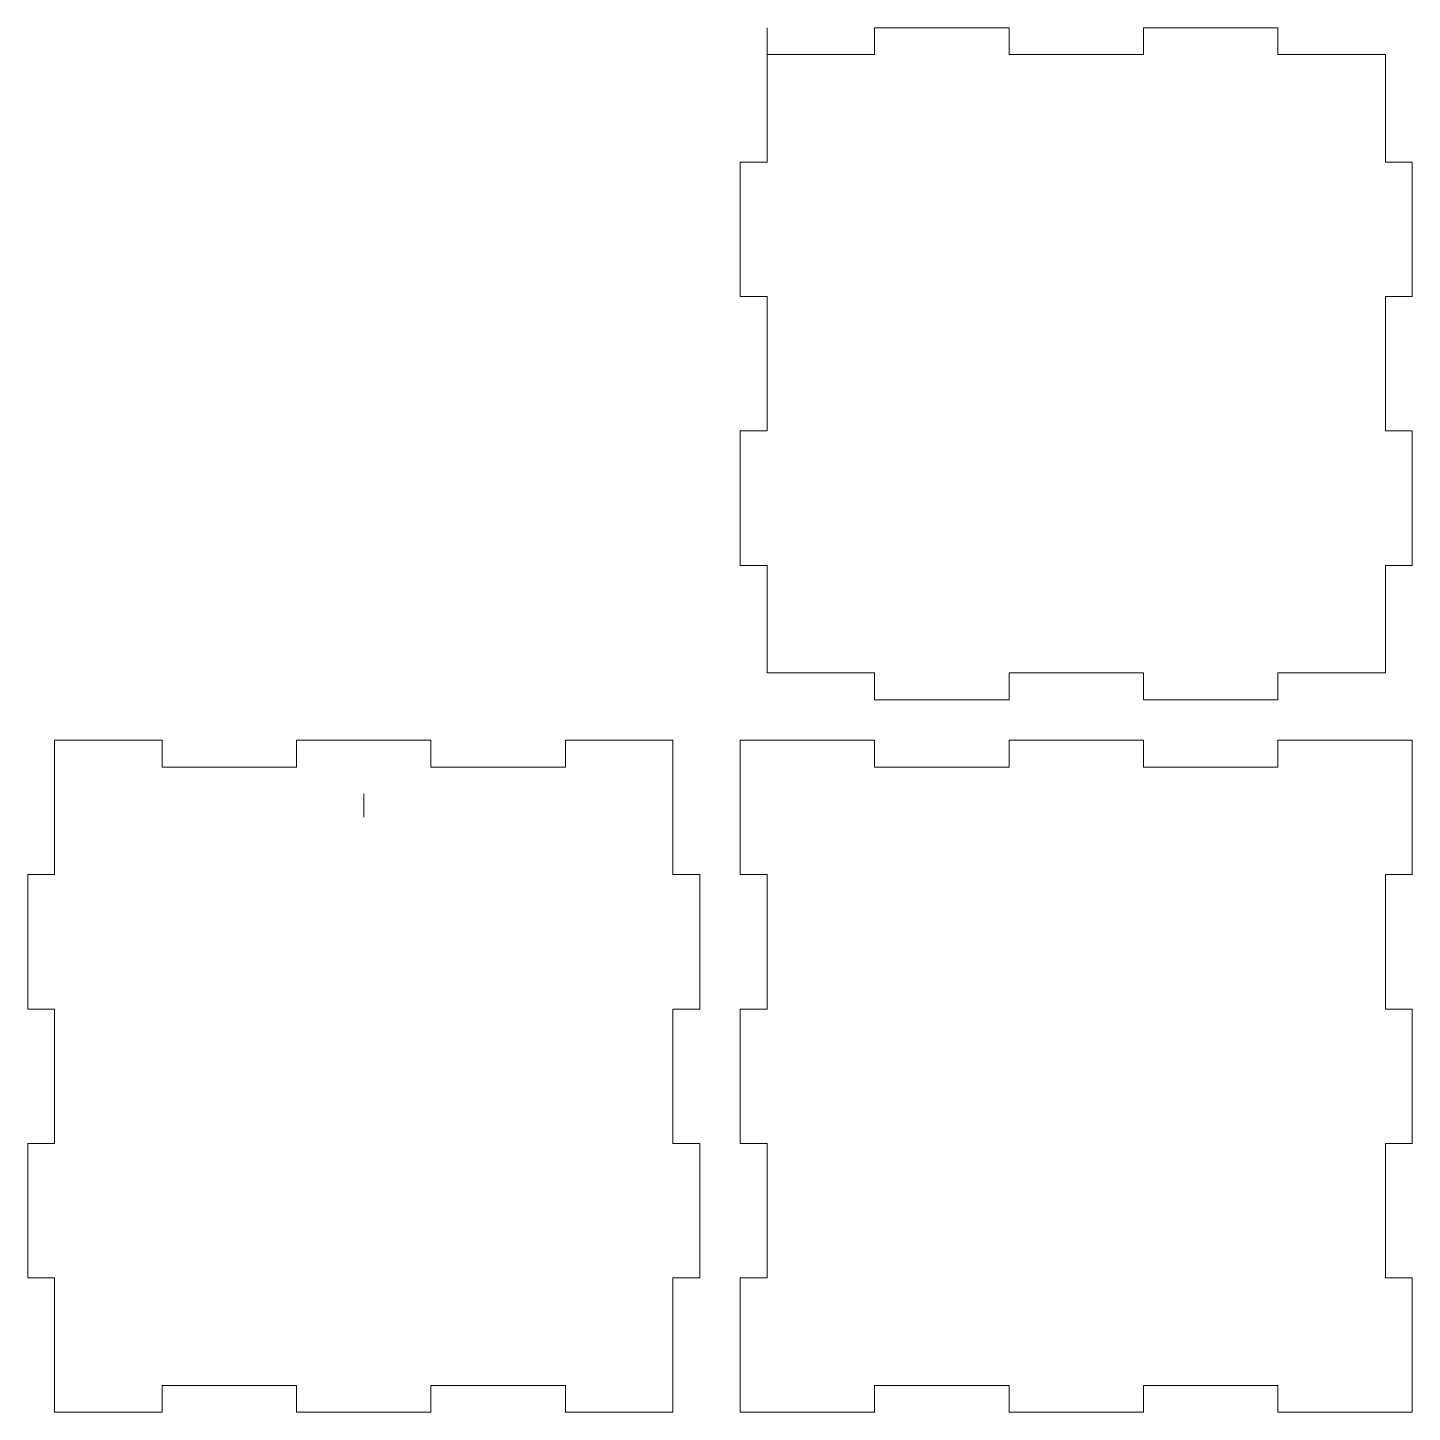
# Model space of a CAD drawing. Header units: centimetres. Extents: x -10.5 to 11.8, y -4.5 to 5.8.
# Drawn here: x -10.49 to -0.19, y -4.55 to 5.75 of the extents above; entities that cross this region are included whole.
import ezdxf

# ---------------------------------------------------------------- set-up
doc = ezdxf.new("R2010")
doc.units = ezdxf.units.CM
doc.header["$MEASUREMENT"] = 0

msp = doc.modelspace()

# ---------------------------------------------------------------- linework, layer by layer
at = {"lineweight": 9}
for points in [[(-4.99358, 4.75433), (-4.99358, 4.75433), (-4.99358, 5.75433), (-4.99358, 5.75433)], [(-4.19358, 5.75433), (-4.19358, 5.75433), (-3.19358, 5.75433), (-3.19358, 5.75433)], [(-4.19358, 5.55433), (-4.19358, 5.55433), (-4.19358, 5.75433), (-4.19358, 5.75433)], [(-3.19358, 5.75433), (-3.19358, 5.75433), (-3.19358, 5.55433), (-3.19358, 5.55433)], [(-2.19358, 5.55433), (-2.19358, 5.55433), (-2.19358, 5.75433), (-2.19358, 5.75433)], [(-2.19358, 5.75433), (-2.19358, 5.75433), (-1.19358, 5.75433), (-1.19358, 5.75433)], [(-1.19358, 5.75433), (-1.19358, 5.75433), (-1.19358, 5.55433), (-1.19358, 5.55433)], [(-4.19358, 5.55433), (-4.19358, 5.55433), (-4.99358, 5.55433), (-4.99358, 5.55433)], [(-2.19358, 5.55433), (-2.19358, 5.55433), (-3.19358, 5.55433), (-3.19358, 5.55433)], [(-0.39359, 5.55433), (-0.39359, 5.55433), (-1.19358, 5.55433), (-1.19358, 5.55433)], [(-0.39359, 5.55433), (-0.39359, 5.55433), (-0.39359, 4.75433), (-0.39359, 4.75433)], [(-5.19358, 4.75433), (-5.19358, 4.75433), (-5.19358, 3.75433), (-5.19358, 3.75433)], [(-4.99358, 4.75433), (-4.99358, 4.75433), (-5.19358, 4.75433), (-5.19358, 4.75433)], [(-0.19359, 4.75433), (-0.19359, 4.75433), (-0.39359, 4.75433), (-0.39359, 4.75433)], [(-0.19359, 3.75434), (-0.19359, 3.75434), (-0.19359, 4.75433), (-0.19359, 4.75433)], [(-5.19358, 3.75433), (-5.19358, 3.75433), (-4.99358, 3.75433), (-4.99358, 3.75433)], [(-4.99358, 2.75433), (-4.99358, 2.75433), (-4.99358, 3.75433), (-4.99358, 3.75433)], [(-0.39359, 3.75434), (-0.39359, 3.75434), (-0.19359, 3.75434), (-0.19359, 3.75434)], [(-0.39359, 3.75433), (-0.39359, 3.75433), (-0.39359, 2.75433), (-0.39359, 2.75433)], [(-5.19358, 2.75433), (-5.19358, 2.75433), (-5.19358, 1.75433), (-5.19358, 1.75433)], [(-4.99358, 2.75433), (-4.99358, 2.75433), (-5.19358, 2.75433), (-5.19358, 2.75433)], [(-0.19359, 2.75433), (-0.19359, 2.75433), (-0.39359, 2.75433), (-0.39359, 2.75433)], [(-0.19359, 1.75434), (-0.19359, 1.75434), (-0.19359, 2.75433), (-0.19359, 2.75433)], [(-5.19358, 1.75433), (-5.19358, 1.75433), (-4.99358, 1.75433), (-4.99358, 1.75433)], [(-4.99358, 0.95434), (-4.99358, 0.95434), (-4.99358, 1.75433), (-4.99358, 1.75433)], [(-0.39359, 1.75434), (-0.39359, 1.75434), (-0.19359, 1.75434), (-0.19359, 1.75434)], [(-0.39359, 1.75433), (-0.39359, 1.75433), (-0.39359, 0.95434), (-0.39359, 0.95434)], [(-4.99358, 0.95434), (-4.99358, 0.95434), (-4.19359, 0.95434), (-4.19359, 0.95434)], [(-4.19359, 0.75434), (-4.19359, 0.75434), (-4.19359, 0.95434), (-4.19359, 0.95434)], [(-3.19359, 0.95434), (-3.19359, 0.95434), (-3.19359, 0.75434), (-3.19359, 0.75434)], [(-3.19359, 0.95434), (-3.19359, 0.95434), (-2.19359, 0.95434), (-2.19359, 0.95434)], [(-2.19359, 0.75434), (-2.19359, 0.75434), (-2.19359, 0.95434), (-2.19359, 0.95434)], [(-1.19359, 0.95434), (-1.19359, 0.95434), (-0.39359, 0.95434), (-0.39359, 0.95434)], [(-1.19359, 0.95434), (-1.19359, 0.95434), (-1.19359, 0.75434), (-1.19359, 0.75434)], [(-3.19359, 0.75434), (-3.19359, 0.75434), (-4.19359, 0.75434), (-4.19359, 0.75434)], [(-1.19359, 0.75434), (-1.19359, 0.75434), (-2.19359, 0.75434), (-2.19359, 0.75434)], [(-10.29358, 0.45433), (-10.29358, 0.45433), (-9.49359, 0.45434), (-9.49359, 0.45434)], [(-10.29358, 0.45433), (-10.29358, 0.45433), (-9.49359, 0.45434), (-9.49359, 0.45434)], [(-10.29358, 0.45433), (-10.29358, 0.45433), (-9.49359, 0.45434), (-9.49359, 0.45434)], [(-10.29358, 0.45433), (-10.29358, 0.45433), (-9.49359, 0.45434), (-9.49359, 0.45434)], [(-10.29358, 0.45433), (-10.29358, 0.45433), (-10.29358, -0.54567), (-10.29358, -0.54567)], [(-10.29358, 0.45433), (-10.29358, 0.45433), (-10.29358, -0.54567), (-10.29358, -0.54567)], [(-9.49359, 0.25434), (-9.49359, 0.25434), (-9.49359, 0.45434), (-9.49359, 0.45434)], [(-9.49359, 0.25434), (-9.49359, 0.25434), (-9.49359, 0.45434), (-9.49359, 0.45434)], [(-9.49359, 0.25434), (-9.49359, 0.25434), (-9.49359, 0.45434), (-9.49359, 0.45434)], [(-9.49359, 0.25434), (-9.49359, 0.25434), (-9.49359, 0.45434), (-9.49359, 0.45434)], [(-8.49359, 0.45434), (-8.49359, 0.45434), (-8.49359, 0.25434), (-8.49359, 0.25434)], [(-8.49359, 0.45434), (-8.49359, 0.45434), (-7.49359, 0.45434), (-7.49359, 0.45434)], [(-8.49359, 0.45434), (-8.49359, 0.45434), (-8.49359, 0.25434), (-8.49359, 0.25434)], [(-8.49359, 0.45434), (-8.49359, 0.45434), (-7.49359, 0.45434), (-7.49359, 0.45434)], [(-8.49359, 0.45434), (-8.49359, 0.45434), (-8.49359, 0.25434), (-8.49359, 0.25434)], [(-8.49359, 0.45434), (-8.49359, 0.45434), (-7.49359, 0.45434), (-7.49359, 0.45434)], [(-8.49359, 0.45434), (-8.49359, 0.45434), (-7.49359, 0.45434), (-7.49359, 0.45434)], [(-8.49359, 0.45434), (-8.49359, 0.45434), (-8.49359, 0.25434), (-8.49359, 0.25434)], [(-7.49359, 0.25434), (-7.49359, 0.25434), (-7.49359, 0.45434), (-7.49359, 0.45434)], [(-7.49359, 0.25434), (-7.49359, 0.25434), (-7.49359, 0.45434), (-7.49359, 0.45434)], [(-7.49359, 0.25434), (-7.49359, 0.25434), (-7.49359, 0.45434), (-7.49359, 0.45434)], [(-7.49359, 0.25434), (-7.49359, 0.25434), (-7.49359, 0.45434), (-7.49359, 0.45434)], [(-6.49359, 0.45434), (-6.49359, 0.45434), (-6.49359, 0.25434), (-6.49359, 0.25434)], [(-6.49359, 0.45434), (-6.49359, 0.45434), (-5.69359, 0.45434), (-5.69359, 0.45434)], [(-6.49359, 0.45434), (-6.49359, 0.45434), (-5.69359, 0.45434), (-5.69359, 0.45434)], [(-6.49359, 0.45434), (-6.49359, 0.45434), (-6.49359, 0.25434), (-6.49359, 0.25434)], [(-6.49359, 0.45434), (-6.49359, 0.45434), (-5.69359, 0.45434), (-5.69359, 0.45434)], [(-6.49359, 0.45434), (-6.49359, 0.45434), (-6.49359, 0.25434), (-6.49359, 0.25434)], [(-6.49359, 0.45434), (-6.49359, 0.45434), (-5.69359, 0.45434), (-5.69359, 0.45434)], [(-6.49359, 0.45434), (-6.49359, 0.45434), (-6.49359, 0.25434), (-6.49359, 0.25434)], [(-5.69359, 0.45433), (-5.69359, 0.45433), (-5.69359, -0.54567), (-5.69359, -0.54567)], [(-5.69359, 0.45433), (-5.69359, 0.45433), (-5.69359, -0.54567), (-5.69359, -0.54567)], [(-5.19359, 0.45434), (-5.19359, 0.45434), (-4.19359, 0.45434), (-4.19359, 0.45434)], [(-5.19359, 0.45434), (-5.19359, 0.45434), (-4.19359, 0.45434), (-4.19359, 0.45434)], [(-5.19359, 0.45434), (-5.19359, 0.45434), (-4.19359, 0.45434), (-4.19359, 0.45434)], [(-5.19359, 0.45434), (-5.19359, 0.45434), (-4.19359, 0.45434), (-4.19359, 0.45434)], [(-5.19359, 0.45433), (-5.19359, 0.45433), (-5.19359, -0.54567), (-5.19359, -0.54567)], [(-5.19359, 0.45433), (-5.19359, 0.45433), (-5.19359, -0.54567), (-5.19359, -0.54567)], [(-4.19359, 0.25434), (-4.19359, 0.25434), (-4.19359, 0.45434), (-4.19359, 0.45434)], [(-4.19359, 0.25434), (-4.19359, 0.25434), (-4.19359, 0.45434), (-4.19359, 0.45434)], [(-4.19359, 0.25434), (-4.19359, 0.25434), (-4.19359, 0.45434), (-4.19359, 0.45434)], [(-4.19359, 0.25434), (-4.19359, 0.25434), (-4.19359, 0.45434), (-4.19359, 0.45434)], [(-3.19359, 0.45434), (-3.19359, 0.45434), (-3.19359, 0.25434), (-3.19359, 0.25434)], [(-3.19359, 0.45434), (-3.19359, 0.45434), (-2.19359, 0.45434), (-2.19359, 0.45434)], [(-3.19359, 0.45434), (-3.19359, 0.45434), (-2.19359, 0.45434), (-2.19359, 0.45434)], [(-3.19359, 0.45434), (-3.19359, 0.45434), (-3.19359, 0.25434), (-3.19359, 0.25434)], [(-3.19359, 0.45434), (-3.19359, 0.45434), (-3.19359, 0.25434), (-3.19359, 0.25434)], [(-3.19359, 0.45434), (-3.19359, 0.45434), (-3.19359, 0.25434), (-3.19359, 0.25434)], [(-3.19359, 0.45434), (-3.19359, 0.45434), (-2.19359, 0.45434), (-2.19359, 0.45434)], [(-3.19359, 0.45434), (-3.19359, 0.45434), (-2.19359, 0.45434), (-2.19359, 0.45434)], [(-2.19359, 0.25434), (-2.19359, 0.25434), (-2.19359, 0.45434), (-2.19359, 0.45434)], [(-2.19359, 0.25434), (-2.19359, 0.25434), (-2.19359, 0.45434), (-2.19359, 0.45434)], [(-2.19359, 0.25434), (-2.19359, 0.25434), (-2.19359, 0.45434), (-2.19359, 0.45434)], [(-2.19359, 0.25434), (-2.19359, 0.25434), (-2.19359, 0.45434), (-2.19359, 0.45434)], [(-1.19359, 0.45434), (-1.19359, 0.45434), (-1.19359, 0.25434), (-1.19359, 0.25434)], [(-1.19359, 0.45434), (-1.19359, 0.45434), (-0.19359, 0.45434), (-0.19359, 0.45434)], [(-1.19359, 0.45434), (-1.19359, 0.45434), (-1.19359, 0.25434), (-1.19359, 0.25434)], [(-1.19359, 0.45434), (-1.19359, 0.45434), (-0.19359, 0.45434), (-0.19359, 0.45434)], [(-1.19359, 0.45434), (-1.19359, 0.45434), (-0.19359, 0.45434), (-0.19359, 0.45434)], [(-1.19359, 0.45434), (-1.19359, 0.45434), (-1.19359, 0.25434), (-1.19359, 0.25434)], [(-1.19359, 0.45434), (-1.19359, 0.45434), (-1.19359, 0.25434), (-1.19359, 0.25434)], [(-1.19359, 0.45434), (-1.19359, 0.45434), (-0.19359, 0.45434), (-0.19359, 0.45434)], [(-0.19359, -0.54566), (-0.19359, -0.54566), (-0.19359, 0.45434), (-0.19359, 0.45434)], [(-0.19359, -0.54566), (-0.19359, -0.54566), (-0.19359, 0.45434), (-0.19359, 0.45434)], [(-8.49359, 0.25434), (-8.49359, 0.25434), (-9.49359, 0.25434), (-9.49359, 0.25434)], [(-8.49359, 0.25434), (-8.49359, 0.25434), (-9.49359, 0.25434), (-9.49359, 0.25434)], [(-8.49359, 0.25434), (-8.49359, 0.25434), (-9.49359, 0.25434), (-9.49359, 0.25434)], [(-8.49359, 0.25434), (-8.49359, 0.25434), (-9.49359, 0.25434), (-9.49359, 0.25434)], [(-6.49359, 0.25434), (-6.49359, 0.25434), (-7.49359, 0.25434), (-7.49359, 0.25434)], [(-6.49359, 0.25434), (-6.49359, 0.25434), (-7.49359, 0.25434), (-7.49359, 0.25434)], [(-6.49359, 0.25434), (-6.49359, 0.25434), (-7.49359, 0.25434), (-7.49359, 0.25434)], [(-6.49359, 0.25434), (-6.49359, 0.25434), (-7.49359, 0.25434), (-7.49359, 0.25434)], [(-3.19359, 0.25434), (-3.19359, 0.25434), (-4.19359, 0.25434), (-4.19359, 0.25434)], [(-3.19359, 0.25434), (-3.19359, 0.25434), (-4.19359, 0.25434), (-4.19359, 0.25434)], [(-3.19359, 0.25434), (-3.19359, 0.25434), (-4.19359, 0.25434), (-4.19359, 0.25434)], [(-3.19359, 0.25434), (-3.19359, 0.25434), (-4.19359, 0.25434), (-4.19359, 0.25434)], [(-1.19359, 0.25434), (-1.19359, 0.25434), (-2.19359, 0.25434), (-2.19359, 0.25434)], [(-1.19359, 0.25434), (-1.19359, 0.25434), (-2.19359, 0.25434), (-2.19359, 0.25434)], [(-1.19359, 0.25434), (-1.19359, 0.25434), (-2.19359, 0.25434), (-2.19359, 0.25434)], [(-1.19359, 0.25434), (-1.19359, 0.25434), (-2.19359, 0.25434), (-2.19359, 0.25434)], [(-7.99359, 0.05509), (-7.99359, 0.05509), (-7.99359, -0.11832), (-7.99359, -0.11832)], [(-10.49358, -1.54566), (-10.49358, -1.54566), (-10.49358, -0.54567), (-10.49358, -0.54567)], [(-10.49358, -1.54566), (-10.49358, -1.54566), (-10.49358, -0.54567), (-10.49358, -0.54567)], [(-10.49358, -0.54567), (-10.49358, -0.54567), (-10.29358, -0.54567), (-10.29358, -0.54567)], [(-10.49358, -0.54567), (-10.49358, -0.54567), (-10.29358, -0.54567), (-10.29358, -0.54567)], [(-5.49359, -0.54567), (-5.49359, -0.54567), (-5.69359, -0.54567), (-5.69359, -0.54567)], [(-5.49359, -0.54567), (-5.49359, -0.54567), (-5.69359, -0.54567), (-5.69359, -0.54567)], [(-5.49359, -1.54566), (-5.49359, -1.54566), (-5.49359, -0.54567), (-5.49359, -0.54567)], [(-5.49359, -1.54566), (-5.49359, -1.54566), (-5.49359, -0.54567), (-5.49359, -0.54567)], [(-4.99359, -0.54567), (-4.99359, -0.54567), (-5.19359, -0.54567), (-5.19359, -0.54567)], [(-4.99359, -0.54567), (-4.99359, -0.54567), (-5.19359, -0.54567), (-5.19359, -0.54567)], [(-4.99359, -1.54566), (-4.99359, -1.54566), (-4.99359, -0.54567), (-4.99359, -0.54567)], [(-4.99359, -1.54566), (-4.99359, -1.54566), (-4.99359, -0.54567), (-4.99359, -0.54567)], [(-0.19359, -0.54566), (-0.19359, -0.54566), (-0.39359, -0.54566), (-0.39359, -0.54566)], [(-0.39359, -0.54566), (-0.39359, -0.54566), (-0.39359, -1.54566), (-0.39359, -1.54566)], [(-0.39359, -0.54566), (-0.39359, -0.54566), (-0.39359, -1.54566), (-0.39359, -1.54566)], [(-0.19359, -0.54566), (-0.19359, -0.54566), (-0.39359, -0.54566), (-0.39359, -0.54566)], [(-10.29358, -1.54566), (-10.29358, -1.54566), (-10.49358, -1.54566), (-10.49358, -1.54566)], [(-10.29358, -1.54566), (-10.29358, -1.54566), (-10.49358, -1.54566), (-10.49358, -1.54566)], [(-10.29358, -1.54567), (-10.29358, -1.54567), (-10.29358, -2.54567), (-10.29358, -2.54567)], [(-10.29358, -1.54567), (-10.29358, -1.54567), (-10.29358, -2.54567), (-10.29358, -2.54567)], [(-5.69359, -1.54566), (-5.69359, -1.54566), (-5.49359, -1.54566), (-5.49359, -1.54566)], [(-5.69359, -1.54566), (-5.69359, -1.54566), (-5.49359, -1.54566), (-5.49359, -1.54566)], [(-5.69359, -1.54567), (-5.69359, -1.54567), (-5.69359, -2.54567), (-5.69359, -2.54567)], [(-5.69359, -1.54567), (-5.69359, -1.54567), (-5.69359, -2.54567), (-5.69359, -2.54567)], [(-5.19359, -1.54566), (-5.19359, -1.54566), (-4.99359, -1.54566), (-4.99359, -1.54566)], [(-5.19359, -1.54566), (-5.19359, -1.54566), (-4.99359, -1.54566), (-4.99359, -1.54566)], [(-5.19359, -1.54567), (-5.19359, -1.54567), (-5.19359, -2.54567), (-5.19359, -2.54567)], [(-5.19359, -1.54567), (-5.19359, -1.54567), (-5.19359, -2.54567), (-5.19359, -2.54567)], [(-0.39359, -1.54566), (-0.39359, -1.54566), (-0.19359, -1.54566), (-0.19359, -1.54566)], [(-0.39359, -1.54566), (-0.39359, -1.54566), (-0.19359, -1.54566), (-0.19359, -1.54566)], [(-0.19359, -2.54566), (-0.19359, -2.54566), (-0.19359, -1.54566), (-0.19359, -1.54566)], [(-0.19359, -2.54566), (-0.19359, -2.54566), (-0.19359, -1.54566), (-0.19359, -1.54566)], [(-10.49358, -2.54567), (-10.49358, -2.54567), (-10.29358, -2.54567), (-10.29358, -2.54567)], [(-10.49358, -3.54566), (-10.49358, -3.54566), (-10.49358, -2.54567), (-10.49358, -2.54567)], [(-10.49358, -2.54567), (-10.49358, -2.54567), (-10.29358, -2.54567), (-10.29358, -2.54567)], [(-10.49358, -3.54566), (-10.49358, -3.54566), (-10.49358, -2.54567), (-10.49358, -2.54567)], [(-5.49359, -2.54567), (-5.49359, -2.54567), (-5.69359, -2.54567), (-5.69359, -2.54567)], [(-5.49359, -2.54567), (-5.49359, -2.54567), (-5.69359, -2.54567), (-5.69359, -2.54567)], [(-5.49359, -3.54566), (-5.49359, -3.54566), (-5.49359, -2.54567), (-5.49359, -2.54567)], [(-5.49359, -3.54566), (-5.49359, -3.54566), (-5.49359, -2.54567), (-5.49359, -2.54567)], [(-4.99359, -2.54567), (-4.99359, -2.54567), (-5.19359, -2.54567), (-5.19359, -2.54567)], [(-4.99359, -2.54567), (-4.99359, -2.54567), (-5.19359, -2.54567), (-5.19359, -2.54567)], [(-4.99359, -3.54566), (-4.99359, -3.54566), (-4.99359, -2.54567), (-4.99359, -2.54567)], [(-4.99359, -3.54566), (-4.99359, -3.54566), (-4.99359, -2.54567), (-4.99359, -2.54567)], [(-0.39359, -2.54566), (-0.39359, -2.54566), (-0.39359, -3.54566), (-0.39359, -3.54566)], [(-0.19359, -2.54566), (-0.19359, -2.54566), (-0.39359, -2.54566), (-0.39359, -2.54566)], [(-0.39359, -2.54566), (-0.39359, -2.54566), (-0.39359, -3.54566), (-0.39359, -3.54566)], [(-0.19359, -2.54566), (-0.19359, -2.54566), (-0.39359, -2.54566), (-0.39359, -2.54566)], [(-10.29358, -3.54566), (-10.29358, -3.54566), (-10.49358, -3.54566), (-10.49358, -3.54566)], [(-10.29358, -3.54566), (-10.29358, -3.54566), (-10.49358, -3.54566), (-10.49358, -3.54566)], [(-10.29358, -3.54567), (-10.29358, -3.54567), (-10.29358, -4.54566), (-10.29358, -4.54566)], [(-10.29358, -3.54567), (-10.29358, -3.54567), (-10.29358, -4.54566), (-10.29358, -4.54566)], [(-5.69359, -3.54566), (-5.69359, -3.54566), (-5.49359, -3.54566), (-5.49359, -3.54566)], [(-5.69359, -3.54566), (-5.69359, -3.54566), (-5.49359, -3.54566), (-5.49359, -3.54566)], [(-5.69359, -3.54567), (-5.69359, -3.54567), (-5.69359, -4.54566), (-5.69359, -4.54566)], [(-5.69359, -3.54567), (-5.69359, -3.54567), (-5.69359, -4.54566), (-5.69359, -4.54566)], [(-5.19359, -3.54566), (-5.19359, -3.54566), (-4.99359, -3.54566), (-4.99359, -3.54566)], [(-5.19359, -3.54566), (-5.19359, -3.54566), (-4.99359, -3.54566), (-4.99359, -3.54566)], [(-5.19359, -3.54567), (-5.19359, -3.54567), (-5.19359, -4.54566), (-5.19359, -4.54566)], [(-5.19359, -3.54567), (-5.19359, -3.54567), (-5.19359, -4.54566), (-5.19359, -4.54566)], [(-0.39359, -3.54566), (-0.39359, -3.54566), (-0.19359, -3.54566), (-0.19359, -3.54566)], [(-0.39359, -3.54566), (-0.39359, -3.54566), (-0.19359, -3.54566), (-0.19359, -3.54566)], [(-0.19359, -3.54566), (-0.19359, -3.54566), (-0.19359, -3.54566), (-0.19359, -3.54566)], [(-0.19359, -4.54566), (-0.19359, -4.54566), (-0.19359, -3.54566), (-0.19359, -3.54566)], [(-0.19359, -3.54566), (-0.19359, -3.54566), (-0.19359, -3.54566), (-0.19359, -3.54566)], [(-0.19359, -4.54566), (-0.19359, -4.54566), (-0.19359, -3.54566), (-0.19359, -3.54566)], [(-9.49359, -4.34566), (-9.49359, -4.34566), (-9.49359, -4.54566), (-9.49359, -4.54566)], [(-8.49359, -4.34566), (-8.49359, -4.34566), (-9.49359, -4.34566), (-9.49359, -4.34566)], [(-9.49359, -4.34566), (-9.49359, -4.34566), (-9.49359, -4.54566), (-9.49359, -4.54566)], [(-8.49359, -4.34566), (-8.49359, -4.34566), (-9.49359, -4.34566), (-9.49359, -4.34566)], [(-9.49359, -4.34566), (-9.49359, -4.34566), (-9.49359, -4.54566), (-9.49359, -4.54566)], [(-9.49359, -4.34566), (-9.49359, -4.34566), (-9.49359, -4.54566), (-9.49359, -4.54566)], [(-8.49359, -4.34566), (-8.49359, -4.34566), (-9.49359, -4.34566), (-9.49359, -4.34566)], [(-8.49359, -4.34566), (-8.49359, -4.34566), (-9.49359, -4.34566), (-9.49359, -4.34566)], [(-8.49359, -4.34566), (-8.49359, -4.34566), (-8.49359, -4.34566), (-8.49359, -4.34566)], [(-8.49359, -4.54566), (-8.49359, -4.54566), (-8.49359, -4.34566), (-8.49359, -4.34566)], [(-8.49359, -4.34566), (-8.49359, -4.34566), (-8.49359, -4.34566), (-8.49359, -4.34566)], [(-8.49359, -4.54566), (-8.49359, -4.54566), (-8.49359, -4.34566), (-8.49359, -4.34566)], [(-8.49359, -4.34566), (-8.49359, -4.34566), (-8.49359, -4.34566), (-8.49359, -4.34566)], [(-8.49359, -4.54566), (-8.49359, -4.54566), (-8.49359, -4.34566), (-8.49359, -4.34566)], [(-8.49359, -4.34566), (-8.49359, -4.34566), (-8.49359, -4.34566), (-8.49359, -4.34566)], [(-8.49359, -4.54566), (-8.49359, -4.54566), (-8.49359, -4.34566), (-8.49359, -4.34566)], [(-7.49359, -4.34566), (-7.49359, -4.34566), (-7.49359, -4.54566), (-7.49359, -4.54566)], [(-7.49359, -4.34566), (-7.49359, -4.34566), (-7.49359, -4.54566), (-7.49359, -4.54566)], [(-6.49359, -4.34566), (-6.49359, -4.34566), (-7.49359, -4.34566), (-7.49359, -4.34566)], [(-7.49359, -4.34566), (-7.49359, -4.34566), (-7.49359, -4.54566), (-7.49359, -4.54566)], [(-6.49359, -4.34566), (-6.49359, -4.34566), (-7.49359, -4.34566), (-7.49359, -4.34566)], [(-6.49359, -4.34566), (-6.49359, -4.34566), (-7.49359, -4.34566), (-7.49359, -4.34566)], [(-7.49359, -4.34566), (-7.49359, -4.34566), (-7.49359, -4.54566), (-7.49359, -4.54566)], [(-6.49359, -4.34566), (-6.49359, -4.34566), (-7.49359, -4.34566), (-7.49359, -4.34566)], [(-6.49359, -4.34566), (-6.49359, -4.34566), (-6.49359, -4.34566), (-6.49359, -4.34566)], [(-6.49359, -4.54566), (-6.49359, -4.54566), (-6.49359, -4.34566), (-6.49359, -4.34566)], [(-6.49359, -4.34566), (-6.49359, -4.34566), (-6.49359, -4.34566), (-6.49359, -4.34566)], [(-6.49359, -4.54566), (-6.49359, -4.54566), (-6.49359, -4.34566), (-6.49359, -4.34566)], [(-6.49359, -4.34566), (-6.49359, -4.34566), (-6.49359, -4.34566), (-6.49359, -4.34566)], [(-6.49359, -4.54566), (-6.49359, -4.54566), (-6.49359, -4.34566), (-6.49359, -4.34566)], [(-6.49359, -4.34566), (-6.49359, -4.34566), (-6.49359, -4.34566), (-6.49359, -4.34566)], [(-6.49359, -4.54566), (-6.49359, -4.54566), (-6.49359, -4.34566), (-6.49359, -4.34566)], [(-4.19359, -4.34566), (-4.19359, -4.34566), (-3.19359, -4.34566), (-3.19359, -4.34566)], [(-4.19359, -4.34566), (-4.19359, -4.34566), (-4.19359, -4.34566), (-4.19359, -4.34566)], [(-4.19359, -4.54566), (-4.19359, -4.54566), (-4.19359, -4.34566), (-4.19359, -4.34566)], [(-4.19359, -4.34566), (-4.19359, -4.34566), (-4.19359, -4.34566), (-4.19359, -4.34566)], [(-4.19359, -4.54566), (-4.19359, -4.54566), (-4.19359, -4.34566), (-4.19359, -4.34566)], [(-4.19359, -4.34566), (-4.19359, -4.34566), (-3.19359, -4.34566), (-3.19359, -4.34566)], [(-3.19359, -4.34566), (-3.19359, -4.34566), (-3.19359, -4.54566), (-3.19359, -4.54566)], [(-3.19359, -4.34566), (-3.19359, -4.34566), (-3.19359, -4.54566), (-3.19359, -4.54566)], [(-2.19359, -4.34566), (-2.19359, -4.34566), (-1.19359, -4.34566), (-1.19359, -4.34566)], [(-2.19359, -4.34566), (-2.19359, -4.34566), (-2.19359, -4.34566), (-2.19359, -4.34566)], [(-2.19359, -4.54566), (-2.19359, -4.54566), (-2.19359, -4.34566), (-2.19359, -4.34566)], [(-2.19359, -4.34566), (-2.19359, -4.34566), (-1.19359, -4.34566), (-1.19359, -4.34566)], [(-2.19359, -4.34566), (-2.19359, -4.34566), (-2.19359, -4.34566), (-2.19359, -4.34566)], [(-2.19359, -4.54566), (-2.19359, -4.54566), (-2.19359, -4.34566), (-2.19359, -4.34566)], [(-1.19359, -4.34566), (-1.19359, -4.34566), (-1.19359, -4.54566), (-1.19359, -4.54566)], [(-1.19359, -4.34566), (-1.19359, -4.34566), (-1.19359, -4.54566), (-1.19359, -4.54566)], [(-10.29358, -4.54566), (-10.29358, -4.54566), (-9.49359, -4.54566), (-9.49359, -4.54566)], [(-10.29358, -4.54566), (-10.29358, -4.54566), (-9.49359, -4.54566), (-9.49359, -4.54566)], [(-10.29358, -4.54566), (-10.29358, -4.54566), (-9.49359, -4.54566), (-9.49359, -4.54566)], [(-10.29358, -4.54566), (-10.29358, -4.54566), (-9.49359, -4.54566), (-9.49359, -4.54566)], [(-9.49359, -4.54566), (-9.49359, -4.54566), (-9.49359, -4.54566), (-9.49359, -4.54566)], [(-9.49359, -4.54566), (-9.49359, -4.54566), (-9.49359, -4.54566), (-9.49359, -4.54566)], [(-9.49359, -4.54566), (-9.49359, -4.54566), (-9.49359, -4.54566), (-9.49359, -4.54566)], [(-9.49359, -4.54566), (-9.49359, -4.54566), (-9.49359, -4.54566), (-9.49359, -4.54566)], [(-8.49359, -4.54566), (-8.49359, -4.54566), (-7.49359, -4.54566), (-7.49359, -4.54566)], [(-8.49359, -4.54566), (-8.49359, -4.54566), (-7.49359, -4.54566), (-7.49359, -4.54566)], [(-8.49359, -4.54566), (-8.49359, -4.54566), (-7.49359, -4.54566), (-7.49359, -4.54566)], [(-8.49359, -4.54566), (-8.49359, -4.54566), (-7.49359, -4.54566), (-7.49359, -4.54566)], [(-7.49359, -4.54566), (-7.49359, -4.54566), (-7.49359, -4.54566), (-7.49359, -4.54566)], [(-7.49359, -4.54566), (-7.49359, -4.54566), (-7.49359, -4.54566), (-7.49359, -4.54566)], [(-7.49359, -4.54566), (-7.49359, -4.54566), (-7.49359, -4.54566), (-7.49359, -4.54566)], [(-7.49359, -4.54566), (-7.49359, -4.54566), (-7.49359, -4.54566), (-7.49359, -4.54566)], [(-6.49359, -4.54566), (-6.49359, -4.54566), (-5.69359, -4.54566), (-5.69359, -4.54566)], [(-6.49359, -4.54566), (-6.49359, -4.54566), (-5.69359, -4.54566), (-5.69359, -4.54566)], [(-6.49359, -4.54566), (-6.49359, -4.54566), (-5.69359, -4.54566), (-5.69359, -4.54566)], [(-6.49359, -4.54566), (-6.49359, -4.54566), (-5.69359, -4.54566), (-5.69359, -4.54566)], [(-5.69359, -4.54566), (-5.69359, -4.54566), (-5.69359, -4.54566), (-5.69359, -4.54566)], [(-5.69359, -4.54566), (-5.69359, -4.54566), (-5.69359, -4.54566), (-5.69359, -4.54566)], [(-5.69359, -4.54566), (-5.69359, -4.54566), (-5.69359, -4.54566), (-5.69359, -4.54566)], [(-5.69359, -4.54566), (-5.69359, -4.54566), (-5.69359, -4.54566), (-5.69359, -4.54566)], [(-4.19359, -4.54566), (-4.19359, -4.54566), (-5.19359, -4.54566), (-5.19359, -4.54566)], [(-4.19359, -4.54566), (-4.19359, -4.54566), (-5.19359, -4.54566), (-5.19359, -4.54566)], [(-4.19359, -4.54566), (-4.19359, -4.54566), (-4.19359, -4.54566), (-4.19359, -4.54566)], [(-4.19359, -4.54566), (-4.19359, -4.54566), (-4.19359, -4.54566), (-4.19359, -4.54566)], [(-2.19359, -4.54566), (-2.19359, -4.54566), (-3.19359, -4.54566), (-3.19359, -4.54566)], [(-2.19359, -4.54566), (-2.19359, -4.54566), (-3.19359, -4.54566), (-3.19359, -4.54566)], [(-2.19359, -4.54566), (-2.19359, -4.54566), (-2.19359, -4.54566), (-2.19359, -4.54566)], [(-2.19359, -4.54566), (-2.19359, -4.54566), (-2.19359, -4.54566), (-2.19359, -4.54566)], [(-0.19359, -4.54566), (-0.19359, -4.54566), (-1.19359, -4.54566), (-1.19359, -4.54566)], [(-0.19359, -4.54566), (-0.19359, -4.54566), (-1.19359, -4.54566), (-1.19359, -4.54566)], [(-0.19359, -4.54566), (-0.19359, -4.54566), (-0.19359, -4.54566), (-0.19359, -4.54566)], [(-0.19359, -4.54566), (-0.19359, -4.54566), (-0.19359, -4.54566), (-0.19359, -4.54566)]]:
    msp.add_open_spline(points, degree=3, dxfattribs=at)

doc.saveas('drawing.dxf')
